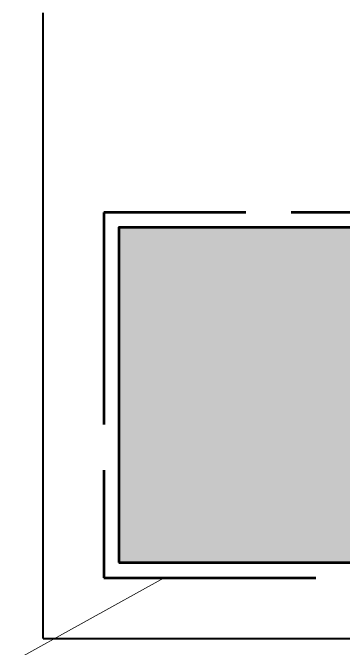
# Model space of a CAD drawing. Header units: millimetres. Extents: x -3624 to 23123, y -5396 to 3729.
# Drawn here: x -247 to 522, y -199 to 1280 of the extents above; entities that cross this region are included whole.
import ezdxf

# ---------------------------------------------------------------- set-up
doc = ezdxf.new("R2010")
doc.units = ezdxf.units.MM
doc.linetypes.add('DASH_494_106', pattern=[599.722222, 493.888889, -105.833333])
for name, color, linetype in [('GEOFAB', 5, 'Continuous'), ('LEADERS', 7, 'Continuous'), ('MODULE_ART', 7, 'Continuous'), ('TANK', 7, 'Continuous')]:
    doc.layers.add(name, color=color, linetype=linetype)

# ---------------------------------------------------------------- blocks, each defined once
blk = doc.blocks.new('atlancube_face')
at = {"true_color": 0x000000}
blk.add_solid([(-1.8, -1.8), (1151.8, -1.8), (-1.8, 781.8), (1151.8, 781.8)], dxfattribs=at)

msp = doc.modelspace()

# ---------------------------------------------------------------- linework, layer by layer
at = {"layer": 'GEOFAB', "color": 6, "lineweight": 40}
for q in [(-176.4, 1280), (22026.4, -176.4)]:
    msp.add_line((-176.4, -176.4), q, dxfattribs=at)
at = {"layer": 'GEOFAB', "color": 5, "linetype": 'DASH_494_106', "lineweight": 53}
msp.add_lwpolyline([(-35.3, -35.3), (21885.3, -35.3), (21885.3, 815.3), (-35.3, 815.3)], close=True, dxfattribs=at)
at = {"layer": 'LEADERS', "lineweight": 18}
msp.add_line((-952.5, -620.9), (105.8, -35.3), dxfattribs=at)
at = {"layer": 'TANK', "lineweight": 53}
msp.add_lwpolyline([(0, 0), (21850, 0), (21850, 780), (0, 780)], close=True, dxfattribs=at)

# ---------------------------------------------------------------- block references
at = {"layer": 'MODULE_ART'}
msp.add_blockref('atlancube_face', (0, 0), dxfattribs=at)

doc.saveas('drawing.dxf')
